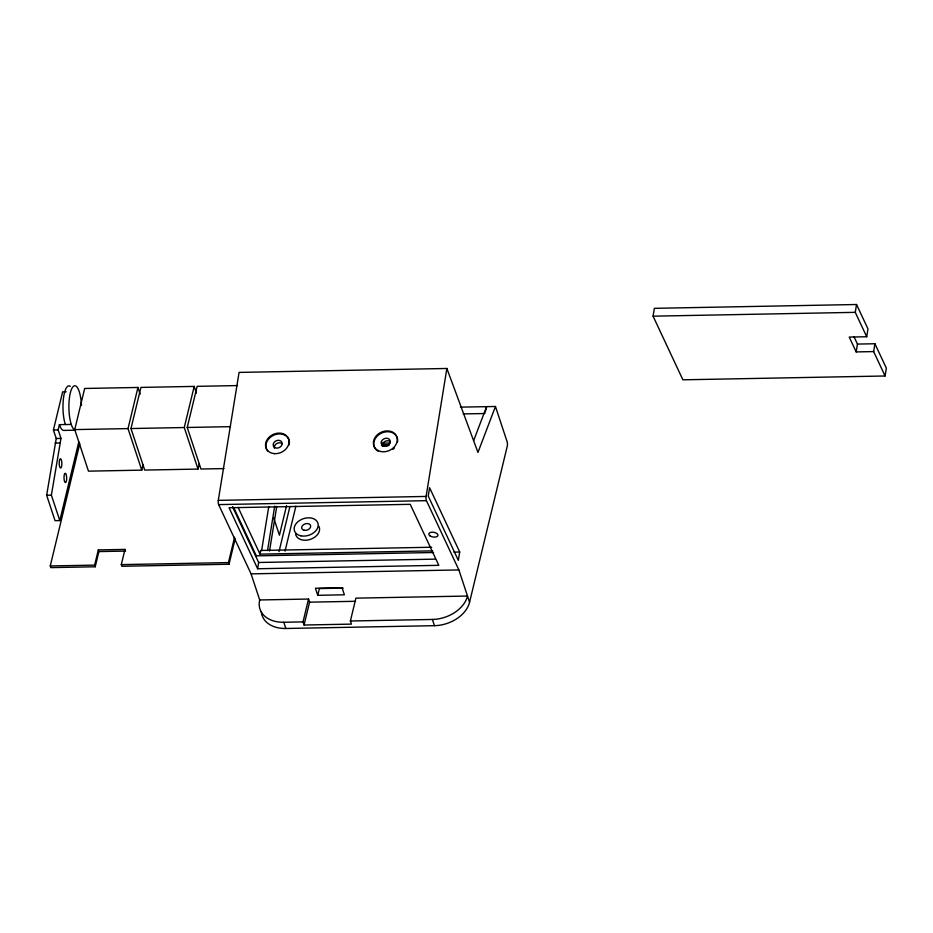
<?xml version="1.0" encoding="UTF-8"?>
<svg xmlns="http://www.w3.org/2000/svg" width="933" height="933" viewBox="0 0 933 933"><rect width="100%" height="100%" fill="white"/><g stroke="black" fill="none" stroke-linecap="round" stroke-linejoin="round"><path stroke-width="1.4" d="M78.815 441.845L59.794 520.591L55.059 520.684L46.65 495.26L56.237 438.51L53.414 430.008L62.639 391.848L66.185 391.778M59.794 520.591L51.385 495.178L60.972 438.417L58.161 429.915L59.42 424.667L71.27 424.433M350.388 621.005L432.387 619.454A30.882 21.797 -18.3 0 0 459.141 609.121L461.555 606.718A30.882 21.797 -18.3 0 0 467.515 596.035L355.905 598.146L350.388 621.005L351.426 624.119L304.053 625.017L303.027 621.891L283.784 622.264A30.882 21.797 -18.3 0 1 261.8 612.853L260.529 610.52A30.882 21.797 -18.3 0 1 259.701 599.966L251.07 573.865L218.637 504.601A3.067 0.875 88.9 0 1 218.287 500.368L239.07 372.407L446.872 368.477L477.964 452.435L495.458 406.485L460.47 407.15M257.636 568.757L229.052 507.75L410.228 504.321L438.802 565.328L257.636 568.757L258.651 562.482L232.504 506.677M432.597 550.867L260.004 554.132L260.599 550.47L431.734 547.239M261.602 550.703L268.774 506.549M267.526 550.575L274.722 506.059M269.532 551.006L276.739 506.479M261.298 611.651A30.882 21.797 -18.3 0 0 262.581 616.76L263.864 619.08A30.882 21.797 -18.3 0 0 285.848 628.492L434.451 625.681A30.882 21.797 -18.3 0 0 461.194 615.348L463.619 612.946A30.882 21.797 -18.3 0 0 469.567 602.263L458.884 569.935L426.439 500.671A3.067 0.875 88.9 0 1 426.101 496.438L446.872 368.477M459.712 552.009L458.348 560.371L428.235 496.064L429.588 487.714L459.712 552.009L453.904 552.126M653.077 316.17L654.348 308.333L856.541 304.508L867.97 328.906L866.699 336.743L849.228 337.07L856.179 351.916L873.65 351.578L885.079 375.987L682.886 379.813L653.077 316.17L855.269 312.345L866.699 336.743M855.269 312.345L856.541 304.508M856.179 351.916L857.45 344.079L853.975 336.661M873.65 351.578L874.921 343.752L857.45 344.079M885.079 375.987L886.35 368.15L874.921 343.752M282.139 443.688L281.953 444.703A4.63 3.744 -25.1 0 1 274.675 447.525A4.63 3.744 -25.1 0 1 275.876 440.912A4.63 3.744 -25.1 0 1 282.139 443.688A4.63 3.744 -25.1 0 0 276.681 443.583A4.63 3.744 -25.1 0 0 274.454 448.19M143.087 464.657L141.758 470.139L88.472 471.153L74.733 429.6L84.67 388.466L137.956 387.463L140.172 394.169M98.875 551.578L125.523 551.076L124.975 549.42L98.327 549.922L98.875 551.578L95.213 566.774L50.802 567.626L50.254 565.958L79.783 443.665M95.213 566.774L94.653 565.118L98.327 549.922M141.758 470.139L128.019 428.597L137.956 387.463M199.324 463.596L198.006 469.077L144.72 470.08L130.982 428.539L140.918 387.405L194.192 386.402L196.408 393.096M235.151 538.808L229.017 564.243L121.85 566.273L121.302 564.617L124.975 549.42M198.006 469.077L184.268 427.536L194.192 386.402M223.967 468.588L200.968 469.019L187.23 427.477L197.155 386.344L237.483 385.574M229.017 564.243L228.457 562.587L234.591 537.198M286.571 505.616L279.433 535.192L273.672 517.803M279.025 551.613L289.895 506.631M285.031 551.146L295.901 506.164M303.027 621.891L308.543 599.044L259.701 599.966M304.053 625.017L309.569 602.158L308.543 599.044M317.745 595.312L315.401 588.245L342.049 587.743L344.382 594.799L317.745 595.312L319.366 588.571L343.204 588.117M485.253 412.141L486.583 406.66L473.719 440.434M469.567 602.263L507.272 446.149A3.091 0.875 88.9 0 0 507.144 441.787L495.458 406.485M463.165 413.925L484.927 413.517M53.414 430.008L58.161 429.915M74.733 429.6L128.019 428.597M130.982 428.539L184.268 427.536M187.23 427.477L230.428 426.661M74.617 430.218L64.085 430.416A22.24 6.333 88.9 0 1 59.42 424.667M56.237 438.51L60.972 438.417M55.129 443.082L59.864 442.988M381.399 443.187L390.064 443.023M381.877 445.088L387.65 444.971M382.087 445.263L389.306 445.123M382.273 445.927L388.105 445.811M46.65 495.26L51.385 495.178M218.287 500.368L426.101 496.438M218.637 504.601L426.439 500.671M433.565 552.511L256.342 555.858L233.588 507.307M50.254 565.958L94.653 565.118M121.302 564.617L228.457 562.587M258.651 562.482L435.466 559.135M251.07 573.865L458.884 569.935M309.569 602.158L355.508 601.295M238.113 507.4L260.004 554.132M432.387 619.454L434.451 625.681M283.784 622.264L285.848 628.492M382.472 446.056A4.63 3.744 -25.1 0 1 382.39 445.064L382.6 444.038A4.63 3.744 -25.1 0 1 390.204 441.589M267.619 450.966A12.164 9.831 -25.1 0 1 275.783 434.451A12.164 9.831 -25.1 0 1 289.113 444.924M378.32 451.327A12.351 9.983 -25.1 0 1 381.259 433.227A12.351 9.983 -25.1 0 1 397.551 441.939M394.437 447.968A12.351 9.983 -25.1 0 1 392.875 449.391M318.911 526.34A12.351 8.724 -18.3 0 1 310.048 539.472A12.351 8.724 -18.3 0 1 295.551 533.688M65.345 424.55A22.24 6.333 88.9 0 1 63.514 397.913A22.24 6.333 88.9 0 1 70.29 386.367M74.267 429.716A22.24 6.333 88.9 0 1 68.902 405.657A22.24 6.333 88.9 0 1 74.827 385.749A22.24 6.333 88.9 0 1 81.486 405.482M381.445 441.566L381.224 442.592A4.63 3.744 -25.1 0 0 384.874 446.079A4.63 3.744 -25.1 0 0 389.971 442.767L390.181 441.741A4.63 3.744 -25.1 0 0 386.53 438.253A4.63 3.744 -25.1 0 0 381.445 441.566M64.482 474.244L64.249 475.095A4.63 1.318 88.9 0 0 64.459 481.183A4.63 1.318 88.9 0 0 66.196 481.626L66.43 480.775A4.63 1.318 88.9 0 0 66.22 474.675A4.63 1.318 88.9 0 0 64.482 474.244M430.125 535.962A4.63 2.391 9.2 0 0 437.822 535.81A4.63 2.391 9.2 0 0 432.236 532.183A4.63 2.391 9.2 0 0 430.125 535.962M274.535 453.648A12.164 9.831 -25.1 0 0 288.554 438.872A12.164 9.831 -25.1 0 0 268.704 437.635A12.164 9.831 -25.1 0 0 274.535 453.648M380.617 451.49A12.351 9.983 -25.1 0 0 397.201 438.417A12.351 9.983 -25.1 0 0 378.145 434.113A12.351 9.983 -25.1 0 0 380.617 451.49M304.228 530.282A4.63 3.265 -18.3 0 0 310.689 525.99A4.63 3.265 -18.3 0 0 303.622 524.591A4.63 3.265 -18.3 0 0 304.228 530.282M300.986 535.845A12.351 8.724 -18.3 0 0 318.188 524.369A12.351 8.724 -18.3 0 0 299.365 520.649A12.351 8.724 -18.3 0 0 300.986 535.845M59.502 460.249A4.63 1.318 88.9 0 0 60.318 467.911A4.63 1.318 88.9 0 0 61.765 462.01A4.63 1.318 88.9 0 0 59.502 460.249"/></g></svg>
